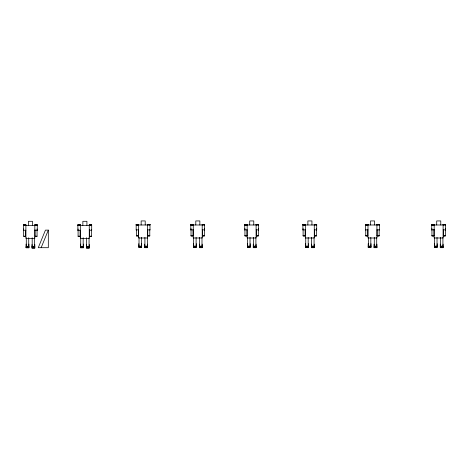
<?xml version="1.0" encoding="UTF-8"?>
<svg xmlns="http://www.w3.org/2000/svg" width="469" height="469" viewBox="0 0 469 469"><rect width="100%" height="100%" fill="white"/><g stroke="black" fill="none" stroke-linecap="round" stroke-linejoin="round"><path stroke-width="0.7" d="M41.143 247.702L48.319 230.115L45.446 230.115L38.27 247.702L48.319 247.702L48.319 230.115M136.174 224.499L138.613 224.499M147.547 224.499L149.986 224.499M190.824 224.499L193.257 224.499M202.198 224.499L204.631 224.499M244.736 224.499L247.169 224.499M256.109 224.499L258.548 224.499M302.898 224.499L305.337 224.499M314.271 224.499L316.71 224.499M365.544 224.499L367.983 224.499M376.918 224.499L379.357 224.499M431.738 224.499L434.177 224.499M443.111 224.499L445.55 224.499M136.174 224.657L138.613 224.657M147.547 224.657L149.986 224.657M190.824 224.657L193.257 224.657M202.198 224.657L204.631 224.657M244.736 224.657L247.169 224.657M256.109 224.657L258.548 224.657M302.898 224.657L305.337 224.657M314.271 224.657L316.71 224.657M365.544 224.657L367.983 224.657M376.918 224.657L379.357 224.657M431.738 224.657L434.177 224.657M443.111 224.657L445.55 224.657M136.174 224.827L138.613 224.827M147.547 224.827L149.986 224.827M190.824 224.827L193.257 224.827M202.198 224.827L204.631 224.827M244.736 224.827L247.169 224.827M256.109 224.827L258.548 224.827M302.898 224.827L305.337 224.827M314.271 224.827L316.71 224.827M365.544 224.827L367.983 224.827M376.918 224.827L379.357 224.827M431.738 224.827L434.177 224.827M443.111 224.827L445.55 224.827M23.45 224.862L25.889 224.862M34.823 224.862L37.262 224.862M77.883 224.862L80.322 224.862M89.262 224.862L91.695 224.862M23.45 225.026L25.889 225.026M34.823 225.026L37.262 225.026M77.883 225.026L80.322 225.026M89.262 225.026L91.695 225.026M136.174 224.991L149.986 224.991M190.824 224.991L204.631 224.991M244.736 224.991L258.548 224.991M302.898 224.991L316.71 224.991M365.544 224.991L379.357 224.991M431.738 224.991L445.55 224.991M23.45 225.19L25.889 225.19M34.823 225.19L37.262 225.19M77.883 225.19L80.322 225.19M89.262 225.19L91.695 225.19M136.174 225.161L138.613 225.161M190.824 225.161L193.257 225.161M244.736 225.161L247.169 225.161M302.898 225.161L305.337 225.161M365.544 225.161L367.983 225.161M431.738 225.161L434.177 225.161M23.45 225.36L37.262 225.36M77.883 225.36L91.695 225.36M23.45 225.53L25.889 225.53M77.883 225.53L80.322 225.53M136.174 229.869L138.613 229.869M147.547 229.869L149.986 229.869M190.824 229.869L193.257 229.869M202.198 229.869L204.631 229.869M244.736 229.869L247.169 229.869M256.109 229.869L258.548 229.869M302.898 229.869L305.337 229.869M314.271 229.869L316.71 229.869M365.544 229.869L367.983 229.869M376.918 229.869L379.357 229.869M431.738 229.869L434.177 229.869M443.111 229.869L445.55 229.869M23.45 230.232L25.889 230.232M34.823 230.232L37.262 230.232M77.883 230.232L80.322 230.232M89.262 230.232L91.695 230.232M136.373 235.714L138.408 235.714M147.753 235.714L149.781 235.714M191.024 235.714L193.058 235.714M202.397 235.714L204.431 235.714M244.935 235.714L246.97 235.714M256.314 235.714L258.343 235.714M303.103 235.714L305.131 235.714M314.476 235.714L316.511 235.714M365.744 235.714L367.778 235.714M377.123 235.714L379.151 235.714M431.943 235.714L433.972 235.714M443.316 235.714L445.345 235.714M136.373 235.819L138.408 235.819M147.753 235.819L149.781 235.819M191.024 235.819L193.058 235.819M202.397 235.819L204.431 235.819M244.935 235.819L246.97 235.819M256.314 235.819L258.343 235.819M303.103 235.819L305.131 235.819M314.476 235.819L316.511 235.819M365.744 235.819L367.778 235.819M377.123 235.819L379.151 235.819M431.943 235.819L433.972 235.819M443.316 235.819L445.345 235.819M23.655 236.183L25.684 236.183M35.028 236.183L37.057 236.183M78.088 236.183L80.117 236.183M89.462 236.183L91.496 236.183M138.812 246.119L141.656 246.119M144.704 246.119L147.547 246.119M193.463 246.119L196.306 246.119M199.354 246.119L202.198 246.119M247.374 246.119L250.217 246.119M253.266 246.119L256.109 246.119M305.542 246.119L308.385 246.119M311.428 246.119L314.271 246.119M368.183 246.119L371.026 246.119M374.074 246.119L376.918 246.119M434.376 246.119L437.219 246.119M440.268 246.119L443.111 246.119M26.088 246.483L28.931 246.483M31.98 246.483L34.823 246.483M80.527 246.483L83.371 246.483M86.413 246.483L89.262 246.483M138.812 246.524L141.656 246.524M144.704 246.524L147.547 246.524M193.463 246.524L196.306 246.524M199.354 246.524L202.198 246.524M247.374 246.524L250.217 246.524M253.266 246.524L256.109 246.524M305.542 246.524L308.385 246.524M311.428 246.524L314.271 246.524M368.183 246.524L371.026 246.524M374.074 246.524L376.918 246.524M434.376 246.524L437.219 246.524M440.268 246.524L443.111 246.524M26.088 246.887L28.931 246.887M31.98 246.887L34.823 246.887M80.527 246.887L83.371 246.887M86.413 246.887L89.262 246.887M138.812 247.339L141.656 247.339M144.704 247.339L147.547 247.339M193.463 247.339L196.306 247.339M199.354 247.339L202.198 247.339M247.374 247.339L250.217 247.339M253.266 247.339L256.109 247.339M305.542 247.339L308.385 247.339M311.428 247.339L314.271 247.339M368.183 247.339L371.026 247.339M374.074 247.339L376.918 247.339M434.376 247.339L437.219 247.339M440.268 247.339L443.111 247.339M26.088 247.474L28.931 247.474M80.527 247.474L83.371 247.474M144.704 247.614L147.547 247.603M199.354 247.603L202.198 247.614M253.266 247.603L256.109 247.614M311.428 247.614L314.271 247.603M374.074 247.603L376.918 247.614M440.268 247.603L443.111 247.614M26.088 247.702L28.931 247.702M31.98 247.702L34.823 247.702M80.527 247.702L83.371 247.702M86.413 247.702L89.262 247.702M26.088 247.732L28.931 247.808L28.931 244.068M83.371 247.732L80.527 247.808L80.527 244.068M31.98 247.966L34.823 247.978M86.413 247.966L89.262 247.978M445.55 230.015L445.55 224.346L443.111 224.346L443.111 237.994L434.177 237.994L434.177 224.346L431.738 224.346L431.738 230.015M445.345 228.591L445.345 235.995L443.316 235.995L443.316 229.869M443.111 244.132L443.111 247.702L440.268 247.702L440.268 244.132M442.912 237.349L442.912 246.207M440.778 224.991L440.778 220.934L436.715 220.934L436.715 224.991M440.473 237.349L440.473 246.207M437.219 243.698L437.219 247.444L434.376 247.444L434.376 243.698M437.02 237.349L437.02 246.207M434.581 237.349L434.581 246.207M433.972 229.4L433.972 235.995L431.943 235.995L431.943 228.591M379.357 230.015L379.357 224.346L376.918 224.346L376.918 237.994L367.983 237.994L367.983 224.346L365.544 224.346L365.544 230.015M379.151 229.4L379.151 235.995L377.123 235.96L377.123 229.869M376.918 244.132L376.918 247.702L374.074 247.702L374.074 244.132M376.713 237.349L376.713 246.207M374.584 224.991L374.584 220.934L370.522 220.934L370.522 224.991M374.28 237.349L374.28 246.207M371.026 243.698L371.026 247.444L368.183 247.444L368.183 243.698M370.827 237.349L370.827 246.207M368.388 237.349L368.388 246.207M367.778 229.4L367.778 235.995L365.744 235.96L365.744 229.4M316.71 230.015L316.71 224.346L314.271 224.346L314.271 237.994L305.337 237.994L305.337 224.346L302.898 224.346L302.898 230.015M316.511 228.591L316.511 235.995L314.476 235.96L314.476 229.4M314.271 244.132L314.271 247.702L311.428 247.702L311.428 244.132M314.072 237.349L314.072 246.207M311.938 224.991L311.938 220.934L307.875 220.934L307.875 224.991M311.633 237.349L311.633 246.207M308.385 243.698L308.385 247.444L305.542 247.444L305.542 243.698M308.18 237.349L308.18 246.207M305.741 237.349L305.741 246.207M305.131 229.869L305.131 235.995L303.103 235.96L303.103 228.591M258.548 230.015L258.548 224.346L256.109 224.346L256.109 237.994L247.169 237.994L247.169 224.346L244.736 224.346L244.736 230.015M258.343 228.591L258.343 235.995L256.314 235.995L256.314 229.4M256.109 244.132L256.109 247.702L253.266 247.702L253.266 244.132M255.904 237.349L255.904 246.207M253.776 224.991L253.776 220.934L249.713 220.934L249.713 224.991M253.471 237.349L253.471 246.207M250.217 243.698L250.217 247.444L247.374 247.444L247.374 243.698M250.018 237.349L250.018 246.207M247.579 237.349L247.579 246.207M246.97 229.869L246.97 235.995L244.935 235.96L244.935 228.591M204.631 230.015L204.631 224.346L202.198 224.346L202.198 237.994L193.257 237.994L193.257 224.346L190.824 224.346L190.824 230.015M204.431 228.591L204.431 235.995L202.397 235.96L202.397 229.4M202.198 244.132L202.198 247.702L199.354 247.702L199.354 244.132M201.992 237.349L201.992 246.207M199.858 224.991L199.858 220.934L195.796 220.934L195.796 224.991M199.554 237.349L199.554 246.207M196.306 243.698L196.306 247.444L193.463 247.444L193.463 243.698M196.101 237.349L196.101 246.207M193.668 237.349L193.668 246.207M193.058 229.869L193.058 235.995L191.024 235.995L191.024 228.591M149.986 230.015L149.986 224.346L147.547 224.346L147.547 237.994L138.613 237.994L138.613 224.346L136.174 224.346L136.174 230.015M149.781 229.4L149.781 235.995L147.753 235.995L147.753 229.869M147.547 244.132L147.547 247.702L144.704 247.702L144.704 244.132M147.342 237.349L147.342 246.207M145.214 224.991L145.214 220.934L141.151 220.934L141.151 224.991M144.909 237.349L144.909 246.207M141.656 243.698L141.656 247.444L138.812 247.444L138.812 243.698M141.456 237.349L141.456 246.207M139.017 237.349L139.017 246.207M138.408 229.4L138.408 235.995L136.373 235.96L136.373 229.4M91.695 230.385L91.695 224.715L89.262 224.715L89.262 238.358L80.322 238.358L80.322 224.715L77.883 224.715L77.883 230.385M91.496 229.763L91.496 236.364L89.462 236.329L89.462 229.763M89.262 244.496L89.262 248.066L86.413 248.066L86.413 244.496M89.057 237.713L89.057 246.577M86.923 225.36L86.923 221.298L82.861 221.298L82.861 225.36M86.618 237.713L86.618 246.577M83.371 244.068L83.371 247.808M83.165 237.713L83.165 246.577M80.727 237.713L80.727 246.577M80.117 230.232L80.117 236.364L78.088 236.364L78.088 228.954M37.262 230.385L37.262 224.715L34.823 224.715L34.823 238.358L25.889 238.358L25.889 224.715L23.45 224.715L23.45 230.385M37.057 228.954L37.057 236.364L35.028 236.329L35.028 229.763M34.823 244.496L34.823 248.066L31.98 248.066L31.98 244.496M34.624 237.713L34.624 246.577M32.49 225.36L32.49 221.298L28.427 221.298L28.427 225.36M32.185 237.713L32.185 246.577M28.732 237.713L28.732 246.577M26.293 237.713L26.293 246.577M26.088 244.068L26.088 247.808M25.684 230.232L25.684 236.364L23.655 236.329L23.655 228.954"/></g></svg>
